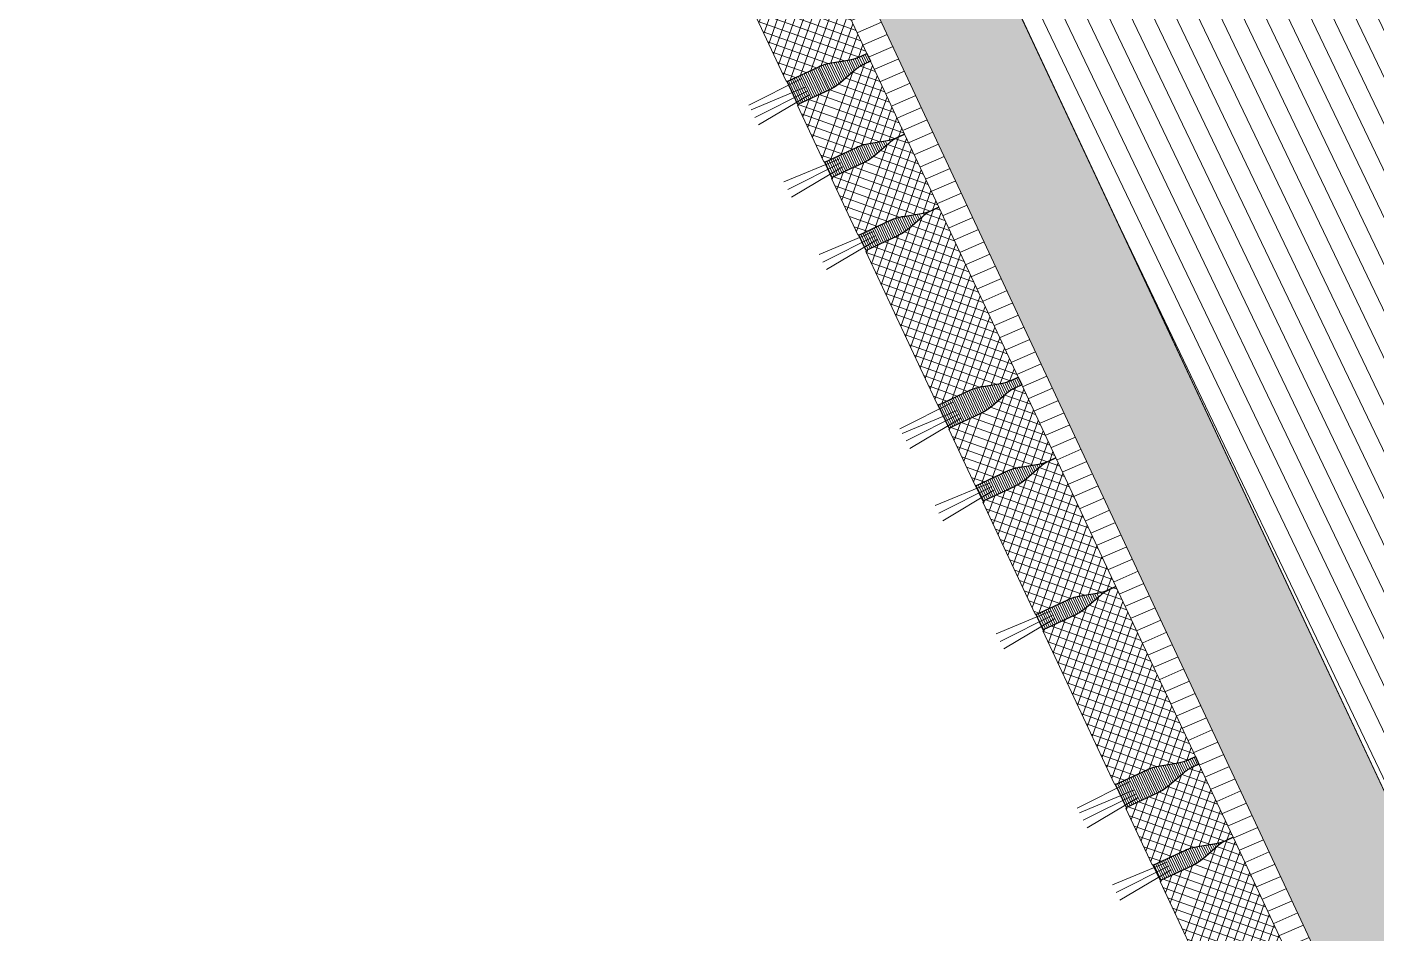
# Model space of a CAD drawing. Header units: metres. Extents: x 678805 to 1359287, y 2747329 to 5497370.
# Drawn here: x 679522.195 to 679523.785, y 2747470.69 to 2747471.759 of the extents above; entities that cross this region are included whole.
import ezdxf

# ---------------------------------------------------------------- set-up
doc = ezdxf.new("R2010")
doc.units = ezdxf.units.M
doc.layers.add('02-L-Waterfeatures 01', color=7, linetype='Continuous', true_color=0x4da6ff)
doc.layers.add('XREF_MON_WATERFEATURE$0$-aux', color=50, linetype='Continuous', plot=False)
for name, color, linetype, lineweight, true_color in [('XREF_MON_WATERFEATURE$0$02-L-projecció', 7, 'Continuous', 5, 0x636363), ('XREF_MON_WATERFEATURE$0$3- TR terra vegetal', 7, 'Continuous', 0, 0xbea68e), ('XREF_MON_WATERFEATURE$0$3-TR sorra granitica', 7, 'Continuous', 0, 0xf2dac9)]:
    doc.layers.add(name, color=color, linetype=linetype, lineweight=lineweight, true_color=true_color)
for name, color, linetype, lineweight in [('XREF_MON_WATERFEATURE$0$02-L-seccionat', 6, 'Continuous', 5), ('XREF_MON_WATERFEATURE$0$1-L-GESPA', 64, 'Continuous', 0), ('XREF_MON_WATERFEATURE$0$3-TR Formigó', 252, 'Continuous', 0), ('XREF_MON_WATERFEATURE$0$3-TR terra compactada', 45, 'Continuous', 0), ('XREF_MON_WATERFEATURE$0$3-TR Tot-u', 37, 'Continuous', 0)]:
    doc.layers.add(name, color=color, linetype=linetype, lineweight=lineweight)
pattern_1 = [(359.9999999999999, (16.91421225853264, -0.9575450529810041), (0, 0.0025), [])]
pattern_2 = [(359.9999999999999, (17.40788303082809, -0.9620127698872238), (0, 0.0025), [])]
pattern_3 = [(44.92865665922822, (22.31194227235392, -1.768136520404369), (-0.006726800370768202, 0.006743573368165632), []), (134.9286566592282, (22.31194227235392, -1.768136520404369), (-0.006743573368165632, -0.006726800370768202), [])]
pattern_4 = [(359.9999999999999, (18.32269952911884, -0.9702852475456893), (0, 0.0025), [])]

# ---------------------------------------------------------------- blocks, each defined once
blk = doc.blocks.new('XREF_MON_WATERFEATURE$0$General Section WaterFalls')
at = {"layer": 'XREF_MON_WATERFEATURE$0$3- TR terra vegetal'}
h = blk.add_hatch(dxfattribs=at)
h.set_pattern_fill('_USER', color=256, scale=0.002499999999999999, angle=-18.27604261022104, style=0, pattern_type=0)
h.set_pattern_definition(pattern_1)
edge = h.paths.add_edge_path()
edge.add_line((64.58610346680507, -32.97492691222578), (64.58617757502208, -32.96673146835106))
edge.add_arc((64.53776200162247, -32.96629366325215), 0.04841755328710718, -0.5180908874735294, 15.48092828320253)
edge.add_line((64.58442293386906, -32.95337016647682), (64.57866407189152, -32.93257750424048))
edge.add_arc((64.63373542344198, -32.91732460446656), 0.05714459455714467, 179.4819104452081, 195.4809295709795, ccw=False)
edge.add_line((64.57659316482022, -32.91680788854137), (64.5769650621798, -32.87568080058937))
edge.add_line((64.57696506287903, -32.87568080006167), (64.59703512116079, -32.87586228811787))
edge.add_line((64.59703512117267, -32.87586228875443), (64.59666322373805, -32.91698937619125))
edge.add_arc((64.5395209621638, -32.91647265991196), 0.05714459782225906, -16.51710976891951, -0.5180906227978994, ccw=False)
edge.add_line((64.59430748131126, -32.93271896359511), (64.58817355175044, -32.95340408270084))
edge.add_arc((64.63459313800558, -32.96716927550733), 0.04841754412309885, 163.4828842022214, 179.4819033208883)
edge.add_line((64.58617757353932, -32.9667314668186), (64.58610346624621, -32.97492691197925))
h = blk.add_hatch(dxfattribs=at)
h.set_pattern_fill('_USER', color=256, scale=0.002499999999999999, angle=-18.27604261022104, style=0, pattern_type=0)
h.set_pattern_definition(pattern_1)
edge = h.paths.add_edge_path()
edge.add_line((64.6910622282885, -32.97587958048098), (64.68106263927125, -32.97578915831872))
edge.add_line((64.68106263875961, -32.97578915813938), (64.68113674561462, -32.96759371430525))
edge.add_arc((64.63272117171437, -32.96715590590611), 0.04841755365451088, -0.5180944984186822, 15.48092461457903)
edge.add_line((64.6793821058236, -32.95423241239041), (64.67362324222749, -32.93343975060033))
edge.add_arc((64.72869459027424, -32.91818685643375), 0.05714458916078761, 179.481906764493, 195.4809258867472, ccw=False)
edge.add_line((64.6715523363091, -32.91767013678327), (64.67192423263421, -32.87654304750884))
edge.add_line((64.67192423343658, -32.87654304830357), (64.7019938827172, -32.87681495623407))
edge.add_line((64.70199388312176, -32.87681495491415), (64.70162198554928, -32.91794204573823))
edge.add_arc((64.64447973109782, -32.91742533189245), 0.05714458966654288, -16.51710811452449, -0.5180889844784247, ccw=False)
edge.add_line((64.69926624279469, -32.93367163091898), (64.69313231297731, -32.95435675043037))
edge.add_arc((64.7395519032143, -32.9681219398044), 0.04841754646258604, 163.4828890789815, 179.4819082326844)
edge.add_line((64.69113633641973, -32.96768413530663), (64.69106222813174, -32.97587958013871))
edge.add_line((64.6910622282885, -32.97587958048098), (64.68106263927125, -32.97578915831872))
h = blk.add_hatch(dxfattribs=at)
h.set_pattern_fill('_USER', color=256, scale=0.002499999999999999, angle=-18.27604261022104, style=0, pattern_type=0)
h.set_pattern_definition(pattern_1)
edge = h.paths.add_edge_path()
edge.add_line((64.91228995611891, -32.97787656215951), (64.91236406249627, -32.96968111865802))
edge.add_arc((64.86394848534837, -32.96924331504852), 0.04841755740300056, -0.5180901328443627, 15.48092904174739)
edge.add_line((64.91060942178592, -32.95631981571205), (64.9048505597729, -32.93552715395439))
edge.add_arc((64.95992190856487, -32.92027425952256), 0.05714459103332797, 179.4819066751375, 195.480925755062, ccw=False)
edge.add_line((64.90277965413406, -32.91975753987208), (64.90315155083037, -32.87863045170104))
edge.add_line((64.90315155033022, -32.87863045139238), (64.9232216090105, -32.8788119371282))
edge.add_line((64.92322160955518, -32.87881193729118), (64.92284971157602, -32.91993902749054))
edge.add_arc((64.8657074617222, -32.91942231170833), 0.05714458607383564, -16.517109407062094, -0.5180902821103928, ccw=False)
edge.add_line((64.92049396922812, -32.93566861213185), (64.91436003941074, -32.95635373164324))
edge.add_arc((64.96077963290736, -32.97011892637238), 0.04841755087200608, 163.4828839569682, 179.481903067111)
edge.add_line((64.91236406145617, -32.96968111675233), (64.91228995563971, -32.97787656338144))
h = blk.add_hatch(dxfattribs=at)
h.set_pattern_fill('_USER', color=256, scale=0.002499999999999999, angle=-18.27604261022104, style=0, pattern_type=0)
h.set_pattern_definition(pattern_2)
edge = h.paths.add_edge_path()
edge.add_line((65.07977423910052, -32.97939462866634), (65.07984834731752, -32.97119918479162))
edge.add_arc((65.03143277391791, -32.97076138015836), 0.04841755328710718, -0.5180908874735294, 15.48092828320253)
edge.add_line((65.07809370616451, -32.95783788245171), (65.07233484418697, -32.93704522021537))
edge.add_arc((65.12740619620308, -32.92179232137278), 0.05714459455714467, 179.4819104452081, 195.4809295709795, ccw=False)
edge.add_line((65.07026393758133, -32.92127560544759), (65.0706358349409, -32.88014851749559))
edge.add_line((65.07063583517447, -32.88014851789922), (65.09070589345623, -32.88033000595541))
edge.add_line((65.09070589346811, -32.88033000612631), (65.0903339960335, -32.92145709356313))
edge.add_arc((65.03319173445925, -32.92094037635252), 0.05714459782225906, -16.51710976891951, -0.5180906227978994, ccw=False)
edge.add_line((65.0879782536067, -32.93718668073416), (65.08184432404589, -32.95787179983989))
edge.add_arc((65.12826391076669, -32.97163699287921), 0.04841754412309885, 163.4828842022214, 179.4819033208883)
edge.add_line((65.07984834583476, -32.97119918349199), (65.07977423854166, -32.97939462865263))
h = blk.add_hatch(dxfattribs=at)
h.set_pattern_fill('_USER', color=256, scale=0.002499999999999999, angle=-18.27604261022104, style=0, pattern_type=0)
h.set_pattern_definition(pattern_2)
edge = h.paths.add_edge_path()
edge.add_line((65.18473300058395, -32.98034729715437), (65.17473341156669, -32.98025687499211))
edge.add_line((65.17473341105506, -32.9802568750456), (65.17480751791007, -32.97206143121146))
edge.add_arc((65.12639194400981, -32.97162362374365), 0.04841755365451088, -0.5180944984186822, 15.48092461457903)
edge.add_line((65.17305287811905, -32.95870012883097), (65.16729401452294, -32.93790746704089))
edge.add_arc((65.22236536163837, -32.92265457333997), 0.05714458916078761, 179.481906764493, 195.4809258867472, ccw=False)
edge.add_line((65.16522310907021, -32.92213785368949), (65.16559500539532, -32.88101076441506))
edge.add_line((65.16559500526637, -32.88101076427847), (65.19566465454699, -32.88128267220897))
edge.add_line((65.19566465495154, -32.88128267182037), (65.19529275737906, -32.92240976264445))
edge.add_arc((65.13815050432459, -32.92189304786734), 0.05714458966654288, -16.51710811452449, -0.5180889844784247, ccw=False)
edge.add_line((65.1929370155558, -32.9381393478252), (65.18680308573842, -32.95882446733659))
edge.add_arc((65.23322267597541, -32.97258965717629), 0.04841754646258604, 163.4828890789815, 179.4819082326844)
edge.add_line((65.18480710918084, -32.97215185128152), (65.18473300089285, -32.98034729611361))
edge.add_line((65.18473300058395, -32.98034729715437), (65.17473341156669, -32.98025687499211))
h = blk.add_hatch(dxfattribs=at)
h.set_pattern_fill('_USER', color=256, scale=0.002499999999999999, angle=-18.27604261022104, style=0, pattern_type=0)
h.set_pattern_definition(pattern_2)
edge = h.paths.add_edge_path()
edge.add_line((65.40596072841436, -32.98234427929856), (65.40603483479171, -32.97414883579707))
edge.add_arc((65.35761925717816, -32.97371103148907), 0.04841755740300056, -0.5180901328443627, 15.48092904174739)
edge.add_line((65.4042801936157, -32.96078753238544), (65.39852133160268, -32.93999487062778))
edge.add_arc((65.45359268086031, -32.92474197596312), 0.05714459103332797, 179.4819066751375, 195.480925755062, ccw=False)
edge.add_line((65.39645042596385, -32.92422525631264), (65.39682232266016, -32.88309816814159))
edge.add_line((65.39682232355699, -32.8830981682986), (65.41689238223726, -32.88327965403442))
edge.add_line((65.41689238185063, -32.88327965466306), (65.41652048387147, -32.92440674486242))
edge.add_arc((65.35937823401764, -32.92389002861455), 0.05714458607383564, -16.517109407062094, -0.5180902821103928, ccw=False)
edge.add_line((65.41416474152356, -32.94013632880524), (65.40803081170618, -32.96082144831663))
edge.add_arc((65.4544504052028, -32.9745866432786), 0.04841755087200608, 163.4828839569682, 179.481903067111)
edge.add_line((65.40603483421728, -32.97414883342572), (65.40596072840081, -32.98234428005482))
h = blk.add_hatch(dxfattribs=at)
h.set_pattern_fill('_USER', color=256, scale=0.002499999999999999, angle=-18.27604261022104, style=0, pattern_type=0)
h.set_pattern_definition(pattern_4)
edge = h.paths.add_edge_path()
edge.add_line((65.50091986870393, -32.98321002302691), (65.50099397508129, -32.97501457952543))
edge.add_arc((65.45257839839906, -32.97457677591592), 0.04841755740300056, -0.5180901328443627, 15.48092904174739)
edge.add_line((65.49923933530226, -32.96165327727795), (65.49348047328924, -32.94086061552029))
edge.add_arc((65.54855182161555, -32.92560772038996), 0.05714459103332797, 179.4819066751375, 195.480925755062, ccw=False)
edge.add_line((65.49140956718475, -32.92509100073949), (65.49178146388105, -32.88396391256844))
edge.add_line((65.4917814633809, -32.88396391365677), (65.51185152206118, -32.88414539939259))
edge.add_line((65.5118515221402, -32.88414539862424), (65.51147962416104, -32.92527248882361))
edge.add_arc((65.45433737430722, -32.9247557730414), 0.05714458607383564, -16.517109407062094, -0.5180902821103928, ccw=False)
edge.add_line((65.50912388181314, -32.94100207323208), (65.50298995199576, -32.96168719274348))
edge.add_arc((65.54940954595804, -32.97545238770545), 0.04841755087200608, 163.4828839569682, 179.481903067111)
edge.add_line((65.5009939740412, -32.97501457855105), (65.50091986822473, -32.98321002518016))
h = blk.add_hatch(dxfattribs=at)
h.set_pattern_fill('_USER', color=256, scale=0.002499999999999999, angle=-18.27604261022104, style=0, pattern_type=0)
h.set_pattern_definition(pattern_4)
edge = h.paths.add_edge_path()
edge.add_line((65.60587872518227, -32.9841520586051), (65.59587913616501, -32.98406163644285))
edge.add_line((65.5958791365847, -32.98406163649634), (65.59595324343971, -32.9758661926622))
edge.add_arc((65.54753766907379, -32.97542838542722), 0.04841755365451088, -0.5180944984186822, 15.48092461457903)
edge.add_line((65.59419860411435, -32.96250488981605), (65.58843974051824, -32.94171222802596))
edge.add_arc((65.64351108670235, -32.92645933385938), 0.05714458916078761, 179.481906764493, 195.4809258867472, ccw=False)
edge.add_line((65.58636883413419, -32.92594261514023), (65.5867407304593, -32.8848155258658))
edge.add_line((65.58674073033035, -32.88481552526355), (65.61681037961097, -32.88508743319404))
edge.add_line((65.61681038001552, -32.88508743420243), (65.61643848244304, -32.92621452502651))
edge.add_arc((65.5592962289229, -32.92569780955091), 0.05714458966654288, -16.51710811452449, -0.5180889844784247, ccw=False)
edge.add_line((65.61408274108544, -32.94194410927594), (65.60794881126806, -32.96262922878733))
edge.add_arc((65.65436840103939, -32.97639441862702), 0.04841754646258604, 163.4828890789815, 179.4819082326844)
edge.add_line((65.60595283377916, -32.97595661366358), (65.60587872549117, -32.98415205849567))
edge.add_line((65.60587872518227, -32.9841520586051), (65.59587913616501, -32.98406163644285))
at = {"layer": 'XREF_MON_WATERFEATURE$0$3-TR Formigó'}
h = blk.add_hatch(dxfattribs=at)
h.set_pattern_fill('ANSI37', color=256, scale=0.002999999999999998, angle=-18.34738595099282, style=0)
h.set_pattern_definition([(44.92865665922822, (21.49208504194394, -1.76071558566764), (-0.006726800370768202, 0.006743573368165632), []), (134.9286566592282, (21.49208504194394, -1.76071558566764), (-0.006743573368165632, -0.006726800370768202), [])])
edge = h.paths.add_edge_path()
edge.add_line((64.58610349800438, -32.97492334572598), (64.58617760519101, -32.96672790200137))
edge.add_arc((64.53776202443987, -32.96629009069875), 0.04841755954794266, -0.5180984677643847, 15.48092063279454)
edge.add_line((64.58442296646535, -32.95336659811437), (64.5786641025103, -32.93257393963853))
edge.add_arc((64.63373544905335, -32.91732104332186), 0.05714459000223031, 179.4819084718825, 195.480927569171, ccw=False)
edge.add_line((64.57659319601953, -32.91680432623252), (64.57696506011011, -32.87568073315301))
edge.add_line((64.57696506008506, -32.87568073254079), (64.57616788709572, -32.87567352366206))
edge.add_line((64.57616788707674, -32.87567352410406), (64.5761755197607, -32.87482948293793))
edge.add_line((64.5761755197309, -32.87482948275283), (64.43035561033034, -32.87351088705046))
edge.add_line((64.43035560986027, -32.87351088691503), (64.43034797887812, -32.87435493109518))
edge.add_line((64.4303479786031, -32.87435493175872), (64.4295508050133, -32.8743477187585))
edge.add_line((64.42955080559477, -32.87434771843255), (64.42917894118074, -32.91547131434762))
edge.add_arc((64.37203669175506, -32.9149545985274), 0.05714458607383564, -16.517109407062094, -0.5180902821103928, ccw=False)
edge.add_line((64.42682319926098, -32.9312008980196), (64.42068926966877, -32.95188601907655))
edge.add_arc((64.46710886340588, -32.96565121342428), 0.0484175511476064, 163.4828856008782, 179.4819047255243)
edge.add_line((64.41869329148903, -32.96521340450272), (64.4186191825337, -32.97340884764321))
edge.add_line((64.41861918242648, -32.97340884781443), (64.58610349740175, -32.9749233453509))
h = blk.add_hatch(dxfattribs=at)
h.set_pattern_fill('ANSI37', color=256, scale=0.002999999999999998, angle=-18.34738595099282, style=0)
h.set_pattern_definition([(44.92865665922822, (21.49208501074463, -1.760719152865931), (-0.006726800370768202, 0.006743573368165632), []), (134.9286566592282, (21.49208501074463, -1.760719152865931), (-0.006743573368165632, -0.006726800370768202), [])])
edge = h.paths.add_edge_path()
edge.add_line((64.68106263689697, -32.97578915860504), (64.68113674655103, -32.96759371520491))
edge.add_arc((64.63272116100416, -32.96715591149405), 0.04841756400291587, -0.5180874265220123, 15.48093170709386)
edge.add_line((64.67938210442662, -32.95423240913078), (64.67362324098879, -32.93343975131616))
edge.add_arc((64.72869458794594, -32.91818685689941), 0.05714458932275431, 179.4819072091404, 195.4809263397831, ccw=False)
edge.add_line((64.67155233537778, -32.91767013724893), (64.67192419998558, -32.87654654483064))
edge.add_line((64.67192419944331, -32.8765465458855), (64.67112702648946, -32.8765393365281))
edge.add_line((64.67112702643499, -32.87653933651745), (64.67113465915443, -32.87569529487265))
edge.add_line((64.67113465955481, -32.87569529493339), (64.59783986203666, -32.87503251845782))
edge.add_line((64.59783986257389, -32.87503251805902), (64.59783222948734, -32.87587656007298))
edge.add_line((64.59783222852275, -32.87587655987591), (64.59703505545019, -32.8758693475369))
edge.add_line((64.59703505504876, -32.87586934771389), (64.59666319093087, -32.91699294421716))
edge.add_arc((64.53952094260603, -32.91647622967139), 0.05714458472601425, -16.51710749379299, -0.5180883785645278, ccw=False)
edge.add_line((64.59430745011196, -32.93272252799943), (64.58817351956442, -32.95340764972168))
edge.add_arc((64.63459311425686, -32.96717284061015), 0.04841755169880714, 163.4828888886983, 179.4819080003339)
edge.add_line((64.58617754280567, -32.96673503611237), (64.58610343554398, -32.97493047932179))
edge.add_line((64.58610343560576, -32.97493047895841), (64.68106263685895, -32.97578915764133))
h = blk.add_hatch(dxfattribs=at)
h.set_pattern_fill('ANSI37', color=256, scale=0.002999999999999998, angle=-18.34738595099282, style=0)
h.set_pattern_definition([(44.92865665922822, (21.39712577499449, -1.759864041814581), (-0.006726800370768202, 0.006743573368165632), []), (134.9286566592282, (21.39712577499449, -1.759864041814581), (-0.006743573368165632, -0.006726800370768202), [])])
edge = h.paths.add_edge_path()
edge.add_line((64.91228995565325, -32.97787656309083), (64.91236406464407, -32.96968111947166))
edge.add_arc((64.86394848721102, -32.96924331551418), 0.04841755740300056, -0.5180901328443627, 15.48092904174739)
edge.add_line((64.91060942364857, -32.95631981664337), (64.90485056039225, -32.9355271579079))
edge.add_arc((64.95992191042751, -32.92027426161803), 0.05714459329498054, 179.4819078841241, 195.480927047344, ccw=False)
edge.add_line((64.9027796536684, -32.91975754336454), (64.90315151820116, -32.87863395043106))
edge.add_line((64.90315151819959, -32.87863395083696), (64.90235434547091, -32.87862674302511))
edge.add_line((64.90235434612259, -32.87862674240023), (64.90236197803274, -32.87778270097855))
edge.add_line((64.90236197784543, -32.877782701049), (64.70279868784529, -32.87597812557805))
edge.add_line((64.70279868831858, -32.8759781261906), (64.70279105515696, -32.87682216768938))
edge.add_line((64.70279105426744, -32.87682216754183), (64.70199388215427, -32.87681495601007))
edge.add_line((64.7019938826561, -32.87681495561264), (64.7016220179814, -32.91793855046084))
edge.add_arc((64.6444797590375, -32.9174218387343), 0.05714459526864141, -16.517105482874115, -0.51808637105961, ccw=False)
edge.add_line((64.69926627678797, -32.933668137528), (64.69313234557309, -32.95435325755867))
edge.add_arc((64.73955194372684, -32.96811844734475), 0.04841755376269415, 163.4828921215473, 179.4819112537158)
edge.add_line((64.69113636855036, -32.96768064377829), (64.69106226051487, -32.97587608673216))
edge.add_line((64.69106226041913, -32.97587608639151), (64.91228995525566, -32.97787656296233))
h = blk.add_hatch(dxfattribs=at)
h.set_pattern_fill('ANSI37', color=256, scale=0.002999999999999998, angle=-18.34738595099282, style=0)
h.set_pattern_definition([(44.92865665922822, (21.98575581423938, -1.765183302341029), (-0.006726800370768202, 0.006743573368165632), []), (134.9286566592282, (21.98575581423938, -1.765183302341029), (-0.006743573368165632, -0.006726800370768202), [])])
edge = h.paths.add_edge_path()
edge.add_line((65.07977427076548, -32.97939106216654), (65.07984837795212, -32.97119561844193))
edge.add_arc((65.03143279673532, -32.97075780830346), 0.04841755954794266, -0.5180984677643847, 15.48092063279454)
edge.add_line((65.0780937387608, -32.95783431478776), (65.07233487480575, -32.93704165631192))
edge.add_arc((65.12740622134879, -32.92178875999525), 0.05714459000223031, 179.4819084718825, 195.480927569171, ccw=False)
edge.add_line((65.07026396878064, -32.92127204267308), (65.07063583287122, -32.88014844959357))
edge.add_line((65.0706358323805, -32.88014844991267), (65.06983865939117, -32.88014124103394))
edge.add_line((65.06983865937218, -32.88014124101028), (65.06984629205614, -32.87929719984415))
edge.add_line((65.069846292492, -32.87929720012471), (64.92402638309144, -32.87797860442235))
edge.add_line((64.92402638215572, -32.87797860382125), (64.92401875117356, -32.8788226480014))
edge.add_line((64.92401875089854, -32.87882264843211), (64.92322157730875, -32.87881543543189))
edge.add_line((64.92322157789022, -32.87881543464027), (64.92284971347618, -32.91993903055535))
edge.add_arc((64.86570746358484, -32.91942231473513), 0.05714458607383564, -16.517109407062094, -0.5180902821103928, ccw=False)
edge.add_line((64.92049397202209, -32.93566861515865), (64.91436004242988, -32.9563537362156))
edge.add_arc((64.96077963523567, -32.9701189303305), 0.0484175511476064, 163.4828856008782, 179.4819047255243)
edge.add_line((64.91236406425014, -32.96968112164177), (64.91228995529481, -32.97787656478226))
edge.add_line((64.91228995565325, -32.97787656495348), (65.07977427062852, -32.97939106248995))
h = blk.add_hatch(dxfattribs=at)
h.set_pattern_fill('ANSI37', color=256, scale=0.002999999999999998, angle=-18.34738595099282, style=0)
h.set_pattern_definition([(44.92865665922822, (21.98575578304008, -1.76518686953932), (-0.006726800370768202, 0.006743573368165632), []), (134.9286566592282, (21.98575578304008, -1.76518686953932), (-0.006743573368165632, -0.006726800370768202), [])])
edge = h.paths.add_edge_path()
edge.add_line((65.17473340919241, -32.98025687457994), (65.17480751884648, -32.97206143117981))
edge.add_arc((65.12639193423092, -32.97162362886593), 0.04841756400291587, -0.5180874265220123, 15.48093170709386)
edge.add_line((65.17305287718773, -32.95870012626983), (65.1672940137499, -32.93790746845521))
edge.add_arc((65.22236536070704, -32.92265457380563), 0.05714458932275431, 179.4819072091404, 195.4809263397831, ccw=False)
edge.add_line((65.16522310813889, -32.92213785462081), (65.16559497274669, -32.88101426220252))
edge.add_line((65.16559497173876, -32.88101426325738), (65.1647977987849, -32.88100705389998))
edge.add_line((65.16479779873043, -32.88100705295801), (65.16480543144988, -32.88016301131321))
edge.add_line((65.16480543231592, -32.88016301114112), (65.09151063479777, -32.87950023466555))
edge.add_line((65.09151063440368, -32.87950023519807), (65.09150300131712, -32.88034427721203))
edge.add_line((65.09150300174952, -32.88034427631646), (65.09070582867696, -32.88033706397746))
edge.add_line((65.09070582780987, -32.88033706462011), (65.09033396369198, -32.92146066112338))
edge.add_arc((65.03319171490148, -32.92094394657761), 0.05714458472601425, -16.51710749379299, -0.5180883785645278, ccw=False)
edge.add_line((65.08797822194174, -32.93719024537131), (65.0818442913942, -32.95787536709356))
edge.add_arc((65.1282638865523, -32.97164055728354), 0.04841755169880714, 163.4828888886983, 179.4819080003339)
edge.add_line((65.07984831463546, -32.97120275208727), (65.07977420737376, -32.97939819529669))
edge.add_line((65.07977420790121, -32.97939819586463), (65.1747334091544, -32.98025687454755))
h = blk.add_hatch(dxfattribs=at)
h.set_pattern_fill('ANSI37', color=256, scale=0.002999999999999998, angle=-18.34738595099282, style=0)
h.set_pattern_definition([(44.92865665922822, (21.89079654728994, -1.764331758953631), (-0.006726800370768202, 0.006743573368165632), []), (134.9286566592282, (21.89079654728994, -1.764331758953631), (-0.006743573368165632, -0.006726800370768202), [])])
edge = h.paths.add_edge_path()
edge.add_line((65.4059607279487, -32.98234427999705), (65.40603483693951, -32.97414883637788))
edge.add_arc((65.35761925950646, -32.9737110324204), 0.04841755740300056, -0.5180901328443627, 15.48092904174739)
edge.add_line((65.40428019640967, -32.96078753401525), (65.39852133315335, -32.93999487527978))
edge.add_arc((65.45359268365428, -32.92474197829142), 0.05714459329498054, 179.4819078841241, 195.480927047344, ccw=False)
edge.add_line((65.39645042642951, -32.92422526073642), (65.39682229096226, -32.88310166780294))
edge.add_line((65.39682229049504, -32.88310166751035), (65.39602511776636, -32.8830944596985))
edge.add_line((65.39602511795238, -32.88309445930645), (65.39603274986253, -32.88225041788477))
edge.add_line((65.39603274967521, -32.88225041842088), (65.19646945967507, -32.88044584294993))
edge.add_line((65.19646946014836, -32.88044584309682), (65.19646182698675, -32.8812898845956))
edge.add_line((65.19646182656288, -32.88128988421522), (65.19566465444971, -32.88128267268346))
edge.add_line((65.19566465448588, -32.88128267182037), (65.19529278981119, -32.92240626666857))
edge.add_arc((65.13815053086728, -32.92188955587335), 0.05714459526864141, -16.517105482874115, -0.51808637105961, ccw=False)
edge.add_line((65.19293704861775, -32.93813585443422), (65.18680311740287, -32.95882097446489))
edge.add_arc((65.23322271602228, -32.97258616331965), 0.04841755376269415, 163.4828921215473, 179.4819112537158)
edge.add_line((65.18480714131147, -32.97214836091734), (65.18473303327598, -32.98034380387121))
edge.add_line((65.18473303318024, -32.98034380376339), (65.40596072801677, -32.98234428033421))
h = blk.add_hatch(dxfattribs=at)
h.set_pattern_fill('ANSI37', color=256, scale=0.002999999999999998, angle=-18.34738595099282, style=0)
h.set_pattern_definition(pattern_3)
edge = h.paths.add_edge_path()
edge.add_line((65.50091989757493, -32.98320652591065), (65.500994007229, -32.97501108251052))
edge.add_arc((65.45257842214778, -32.97457328042947), 0.04841756400291587, -0.5180874265220123, 15.48093170709386)
edge.add_line((65.49923936510459, -32.96164977736771), (65.49348050166675, -32.94085711955309))
edge.add_arc((65.54855184955522, -32.92560422490351), 0.05714458932275431, 179.4819072091404, 195.4809263397831, ccw=False)
edge.add_line((65.49140959605575, -32.92508750665002), (65.49178146066355, -32.88396391423172))
edge.add_line((65.49178146012127, -32.88396391319111), (65.49098428716742, -32.8839567038337))
edge.add_line((65.49098428711295, -32.88395670475438), (65.4909919198324, -32.88311266310958))
edge.add_line((65.4909919211641, -32.88311266247183), (65.41769712364595, -32.88244988599626))
edge.add_line((65.41769712325186, -32.88244988676161), (65.4176894901653, -32.88329392877557))
edge.add_line((65.41768949013203, -32.8832939285785), (65.41689231705948, -32.88328671623949))
edge.add_line((65.41689231758937, -32.88328671595082), (65.41652045347148, -32.92441031245409))
edge.add_arc((65.35937820421532, -32.92389359837398), 0.05714458472601425, -16.51710749379299, -0.5180883785645278, ccw=False)
edge.add_line((65.41416471172124, -32.9401398957707), (65.40803078117371, -32.96082501749295))
edge.add_arc((65.45445037586614, -32.97459020884708), 0.04841755169880714, 163.4828888886983, 179.4819080003339)
edge.add_line((65.40603480441496, -32.97415240341797), (65.40596069715326, -32.9823478466274))
edge.add_line((65.40596069581807, -32.98234784672968), (65.50091989707126, -32.9832065254126))
h = blk.add_hatch(dxfattribs=at)
h.set_pattern_fill('ANSI37', color=256, scale=0.002999999999999998, angle=-18.34738595099282, style=0)
h.set_pattern_definition(pattern_3)
edge = h.paths.add_edge_path()
edge.add_line((65.5958791654557, -32.98405813751742), (65.5959532752558, -32.97586269367513))
edge.add_arc((65.54753769235685, -32.97542489389889), 0.04841756259278147, -0.5180863134914306, 15.48093277880059)
edge.add_line((65.59419863251969, -32.96250138920732), (65.58843976908186, -32.94170873139269))
edge.add_arc((65.64351112069562, -32.92645583860576), 0.05714459212960445, 179.48190532304, 195.4809244588487, ccw=False)
edge.add_line((65.58636886440217, -32.9259391175583), (65.58674072860738, -32.88481552598784))
edge.add_line((65.5867407284677, -32.88481552526355), (65.58594355580591, -32.8848083150218))
edge.add_line((65.58594355545938, -32.88480831496418), (65.58595118814334, -32.88396427379805))
edge.add_line((65.58595118811354, -32.88396427407861), (65.51265639048485, -32.88330149756653))
edge.add_line((65.51265639066696, -32.88330149790272), (65.51264875743438, -32.88414554035886))
edge.add_line((65.5126487580128, -32.88414554018527), (65.5118515852323, -32.88413832696192))
edge.add_line((65.51185158500448, -32.88413832662627), (65.51147972074055, -32.92526192357172))
edge.add_arc((65.45433747209609, -32.92474521114491), 0.05714458475717079, -16.517107027119607, -0.5180878983168213, ccw=False)
edge.add_line((65.50912397913635, -32.94099150784314), (65.5029900486243, -32.9616766290867))
edge.add_arc((65.54940964421257, -32.97544181998819), 0.04841755159673983, 163.4828894437157, 179.481908567144)
edge.add_line((65.50099407183006, -32.97500401409343), (65.50091996456837, -32.98319945730285))
edge.add_line((65.50091996463016, -32.98319945670664), (65.59587916559128, -32.98405813627391))
h = blk.add_hatch(dxfattribs=at)
h.set_pattern_fill('ANSI37', color=256, scale=0.002999999999999998, angle=-18.34738595099282, style=0)
h.set_pattern_definition(pattern_3)
edge = h.paths.add_edge_path()
edge.add_line((65.82710645347834, -32.98614904144779), (65.82718056246915, -32.97795359782862))
edge.add_arc((65.77876498457044, -32.97751579456963), 0.04841755740300056, -0.5180901328443627, 15.48092904174739)
edge.add_line((65.82542592147365, -32.96459229569882), (65.81966705821733, -32.94379963696335))
edge.add_arc((65.8747384082526, -32.9285467392765), 0.05714459329498054, 179.4819078841241, 195.480927047344, ccw=False)
edge.add_line((65.81759615195915, -32.92803002148867), (65.8179680164919, -32.88690642855519))
edge.add_line((65.81796801555902, -32.88690642919391), (65.81717084283034, -32.88689922138207))
edge.add_line((65.81717084394768, -32.88689922122285), (65.81717847585783, -32.88605517980117))
edge.add_line((65.81717847520486, -32.88605518080294), (65.61761518520471, -32.88425060533199))
edge.add_line((65.617615185678, -32.88425060361624), (65.61760755251639, -32.88509464511502))
edge.add_line((65.61760755162686, -32.88509464589879), (65.6168103795137, -32.88508743436703))
edge.add_line((65.61681038001552, -32.88508743420243), (65.61643851534083, -32.92621102905063))
edge.add_arc((65.5592962554656, -32.92569431709126), 0.05714459526864141, -16.517105482874115, -0.51808637105961, ccw=False)
edge.add_line((65.61408277368173, -32.94194061565213), (65.60794884246685, -32.96262573568279))
edge.add_arc((65.65436844108626, -32.97639092477039), 0.04841755376269415, 163.4828921215473, 179.4819112537158)
edge.add_line((65.60595286684111, -32.97595312236808), (65.60587875880562, -32.98414856532195))
edge.add_line((65.60587875824422, -32.98414856544696), (65.82710645308075, -32.98614904201778))
at = {"layer": 'XREF_MON_WATERFEATURE$0$3-TR sorra granitica'}
h = blk.add_hatch(dxfattribs=at)
h.set_pattern_fill('LINE', color=256, scale=0.004999999999999998, angle=69.72395738977895, style=0)
h.set_pattern_definition([(87.99999999999994, (84.49806383391842, 215.9410314029083), (-0.01586532937892815, 0.0005540295101522106), [])])
h.paths.add_polyline_path([(63.31718797190115, -32.99482132843696), (66.94344163034111, -33.0275867190212), (66.94371268711984, -32.99758794321679), (63.31718797190115, -32.96345270238817)])
at = {"layer": 'XREF_MON_WATERFEATURE$0$3-TR terra compactada'}
h = blk.add_hatch(dxfattribs=at)
h.set_pattern_fill('LINE', color=256, scale=0.007499999999999998)
h.set_pattern_definition([(359.9999999999999, (-1.593222050461918, -1.450000001117587), (3.469446951953614e-18, 0.0238125), [])])
edge = h.paths.add_edge_path(flags=16)
edge.add_arc((87.91270721703768, -34.89102650922723), 0.03000000000000113, 0, 360)
h.paths.add_polyline_path([(60.86794612370431, -34.06345526850782), (60.86794612370431, -34.8165326055605), (77.28848761087283, -34.81653260439634), (77.28848760994151, -35.96653260430321), (94.02980208816007, -35.96653260337189), (94.02346620196477, -34.53352967253886), (88.77741158520803, -34.42881766473874), (88.7764219455421, -34.4783984052483), (88.67512278445065, -34.8564527768176), (84.06023222394288, -34.76436978625134), (83.96552849235013, -34.41241660504602), (83.95774579746649, -34.38224918977357), (83.95875280490145, -34.33179827523418), (79.98875382728875, -34.25026744417846), (79.98875382775441, -35.78771875007078), (77.43852502759546, -35.78771875007078), (77.43852502852678, -35.43748732609674), (78.61814005719498, -35.43770227907225), (78.05505687510595, -33.4629564518109), (67.10211191978306, -33.3788115279749), (67.01179703883827, -33.17811179091223), (66.85097349714488, -33.17687627975829), (63.56725041614845, -33.15126436809078), (63.56725041707978, -34.70336046814919), (61.01713174395263, -34.70336046768352), (61.01713174441829, -34.35336060426198), (62.10765844490379, -34.35336060402915), (61.58575402200222, -32.50950451311655), (50.6815704330802, -32.42573419259861), (50.59114177431911, -32.2250335814897), (50.42511908290908, -32.2237581287045), (47.14811543934047, -32.19819437991828), (47.14721526950598, -33.38156245509163), (44.99754665372893, -33.38156245509163), (44.99754665279761, -33.03156259073876), (45.56926759378985, -33.03156259120442), (45.14311256445944, -31.55625739693642), (34.2616229839623, -31.47266142093576), (34.17091776337475, -31.2719586850144), (34.00475173024461, -31.27068213094026), (30.72633214015514, -31.24511096207425), (30.72633214108646, -32.37863686797209), (28.57621343620121, -32.37863686820492), (28.57621343526989, -32.02863700361922), (29.14793437626213, -32.02863700361922), (28.72177934786305, -30.55333180958405), (17.8412764519453, -30.4697434140835), (17.68143947003409, -31.50181839196011), (28.27606689184904, -31.50181839149445), (28.27606689091772, -32.61037793336436), (44.44740463607013, -32.61037793196738), (44.44740463700145, -34.06345526920632)])
at = {"layer": 'XREF_MON_WATERFEATURE$0$3-TR Tot-u'}
h = blk.add_hatch(dxfattribs=at)
h.set_pattern_fill('EARTH', color=256, scale=0.004999999999999998, angle=-84.07414778341365)
h.set_pattern_definition([(275.9258522165863, (-9.313225746154785e-10, -4.656612873077393e-10), (0.03485825126725671, -0.02830242601949161), [0.03175, -0.03175]), (275.9258522165863, (0.01184262614697218, 0.001229217275977135), (0.03485825126725671, -0.02830242601949161), [0.03175, -0.03175]), (275.9258522165863, (0.02368525322526693, 0.002458434319123626), (0.03485825126725671, -0.02830242601949161), [0.03175, -0.03175]), (5.925852216586345, (0.02804253529757261, -0.00107936910353601), (0.02830242601949161, 0.03485825126725671), [0.03174999999999998, -0.03174999999999998]), (5.925852216586345, (0.02927175164222717, -0.01292199594900012), (0.02830242601949161, 0.03485825126725671), [0.03174999999999998, -0.03174999999999998]), (5.925852216586345, (0.03050096938386559, -0.02476462326012552), (0.02830242601949161, 0.03485825126725671), [0.03174999999999998, -0.03174999999999998])])
h.paths.add_polyline_path([(66.84566084854305, -33.17683484312147), (66.9129464966245, -33.02731117722578), (63.31718796957284, -32.99482132820413), (63.3171879700385, -33.03095293976367), (63.56725041614845, -33.15126436809078)])
at = {"layer": 'XREF_MON_WATERFEATURE$0$-aux'}
for points in [[(64.58610346633941, -32.97492691245861), (64.58610346680507, -32.97492691222578), (64.5861775749363, -32.96673146774992, 0.06992251114754273), (64.58442293386906, -32.95337016647682), (64.57866407185793, -32.93257750337943, -0.06992251114800961), (64.57659316482022, -32.91680788854137), (64.57696506287903, -32.87568080006167), (64.59703512117267, -32.87586228875443), (64.59666322357953, -32.91698937630281, -0.0699225111484148), (64.59430748131126, -32.93271896359511), (64.58817355148494, -32.95340408291668, 0.06992251114798485), (64.58617757353932, -32.9667314668186), (64.58610346633941, -32.97492691245861), (64.58610346680507, -32.97492691222578)], [(64.6910622282885, -32.97587958048098), (64.68106263875961, -32.97578915813938), (64.68113674642518, -32.96759371412918, 0.06992251114754273), (64.6793821058236, -32.95423241239041), (64.67362324241549, -32.93343975022435, -0.06992251114800961), (64.6715523363091, -32.91767013678327), (64.67192423343658, -32.87654304830357), (64.70199388312176, -32.87681495491415), (64.70162198413163, -32.91794204595499, -0.0699225111484148), (64.69926624279469, -32.93367163091898), (64.69313231296837, -32.95435675070621, 0.06992251114798485), (64.69113633641973, -32.96768413530663), (64.6910622282885, -32.97587958048098), (64.68106263875961, -32.97578915813938)], [(64.91228995565325, -32.97787656309083), (64.91228995611891, -32.97787656215951), (64.9123640623875, -32.96968111861497, 0.06992251114754273), (64.91060942178592, -32.95631981571205), (64.90485055977479, -32.93552715331316, -0.06992251114800961), (64.90277965413406, -32.91975753987208), (64.90315155033022, -32.87863045139238), (64.92322160955518, -32.87881193729118), (64.92284971149638, -32.91993902786635, -0.0699225111484148), (64.92049396922812, -32.93566861213185), (64.9143600394018, -32.95635373122059, 0.06992251114798485), (64.91236406145617, -32.96968111675233), (64.91228995565325, -32.97787656309083), (64.91228995611891, -32.97787656215951)], [(65.07977423863485, -32.97939462866634), (65.07977423910052, -32.97939462866634), (65.0798483476974, -32.97119918442331, 0.06992251114754273), (65.07809370616451, -32.95783788245171), (65.07233484461904, -32.93704522028565, -0.06992251114800961), (65.07026393758133, -32.92127560544759), (65.07063583517447, -32.88014851789922), (65.09070589346811, -32.88033000612631), (65.09033399587497, -32.92145709367469, -0.0699225111484148), (65.0879782536067, -32.93718668073416), (65.08184432378039, -32.95787179889157, 0.06992251114798485), (65.07984834583476, -32.97119918349199), (65.07977423863485, -32.97939462866634), (65.07977423910052, -32.97939462866634)], [(65.18473300058395, -32.98034729715437), (65.17473341105506, -32.9802568750456), (65.17480751918629, -32.9720614310354, 0.06992251114754273), (65.17305287811905, -32.95870012883097), (65.1672940151766, -32.9379074673634, -0.06992251114800961), (65.16522310907021, -32.92213785368949), (65.16559500526637, -32.88101076427847), (65.19566465495154, -32.88128267182037), (65.1952927573584, -32.9224097635597, -0.0699225111484148), (65.1929370155558, -32.9381393478252), (65.18680308572948, -32.95882446714677, 0.06992251114798485), (65.18480710918084, -32.97215185128152), (65.18473300058395, -32.98034729715437), (65.17473341105506, -32.9802568750456)], [(65.40596072748303, -32.98234428092837), (65.40596072841436, -32.98234427929856), (65.40603483468294, -32.97414883552119, 0.06992251114754273), (65.4042801936157, -32.96078753238544), (65.39852133253589, -32.93999487068504, -0.06992251114800961), (65.39645042596385, -32.92422525631264), (65.39682232355699, -32.8830981682986), (65.41689238185063, -32.88327965466306), (65.41652048379183, -32.92440674523823, -0.0699225111484148), (65.41416474152356, -32.94013632880524), (65.4080308121629, -32.96082144742832, 0.06992251114798485), (65.40603483421728, -32.97414883342572), (65.40596072748303, -32.98234428092837), (65.40596072841436, -32.98234427929856)], [(65.50091986870393, -32.98321002488956), (65.50091986870393, -32.98321002302691), (65.50099397590384, -32.97501457971521, 0.06992251114754273), (65.49923933530226, -32.96165327727795), (65.4934804723598, -32.94086061464623, -0.06992251114800961), (65.49140956718475, -32.92509100073949), (65.4917814633809, -32.88396391365677), (65.5118515221402, -32.88414539862424), (65.51147962454706, -32.92527248919941, -0.0699225111484148), (65.50912388181314, -32.94100207323208), (65.50298995291814, -32.96168719278648, 0.06992251114798485), (65.5009939740412, -32.97501457855105), (65.50091986870393, -32.98321002488956), (65.50091986870393, -32.98321002302691)], [(65.60587872518227, -32.9841520586051), (65.5958791365847, -32.98406163649634), (65.5959532437846, -32.97586619248614, 0.06992251114754273), (65.59419860411435, -32.96250488981605), (65.58843973977491, -32.94171222811565, -0.06992251114800961), (65.58636883413419, -32.92594261514023), (65.58674073033035, -32.88481552526355), (65.61681038001552, -32.88508743420243), (65.61643848195672, -32.92621452501044, -0.0699225111484148), (65.61408274108544, -32.94194410927594), (65.6079488103278, -32.96262922836468, 0.06992251114798485), (65.60595283377916, -32.97595661366358), (65.60587872518227, -32.9841520586051), (65.5958791365847, -32.98406163649634)]]:
    blk.add_lwpolyline(points, format="xyb", dxfattribs=at)
at = {"layer": 'XREF_MON_WATERFEATURE$0$02-L-projecció'}
for points in [[(63.56725041614845, -33.15126436809078), (66.85097349714488, -33.17687627975829), (67.01179703883827, -33.17811179091223), (67.10211191978306, -33.3788115279749), (78.05505687510595, -33.4629564518109), (78.61814005719498, -35.43770227907225), (77.43852502852678, -35.43748732609674), (77.43852502759546, -35.78771875007078), (79.98875382775441, -35.78771875007078), (79.98875382728875, -34.25026744417846), (83.96552851935849, -34.3319335191045)], [(66.94344163034111, -33.0275867190212), (63.31718797190115, -32.99482132843696)], [(66.85097349714488, -33.17687627975829), (63.51713174441829, -33.15126436832361)], [(63.56722230277956, -33.15126161300577), (78.83854823606089, -33.26896964525804)]]:
    blk.add_lwpolyline(points, dxfattribs=at)
at = {"layer": 'XREF_MON_WATERFEATURE$0$02-L-seccionat'}
for points in [[(64.58610349800438, -32.97492334572598), (64.58617760427296, -32.96672790218145, 0.06992251114875708), (64.58442296646535, -32.95336659811437), (64.57866410166025, -32.93257393920794, -0.0699225111482901), (64.57659319601953, -32.91680432623252), (64.57696506008506, -32.87568073254079), (64.57616788707674, -32.87567352410406), (64.5761755197309, -32.87482948275283), (64.43035560986027, -32.87351088691503), (64.4303479786031, -32.87435493175872), (64.42955080559477, -32.87434771843255), (64.42917894059792, -32.91547131398693, -0.0699225111482901), (64.42682319926098, -32.9312008980196), (64.420689268969, -32.95188601827249, 0.06992251114875708), (64.41869329148903, -32.96521340450272), (64.41861918242648, -32.97340884781443)], [(64.68106263689697, -32.97578915860504), (64.68113674689084, -32.96759371412918, 0.06992251114875708), (64.67938210442662, -32.95423240913078), (64.6736232410185, -32.93343975138851, -0.0699225111482901), (64.67155233537778, -32.91767013724893), (64.67192419944331, -32.8765465458855), (64.67112702643499, -32.87653933651745), (64.67113465955481, -32.87569529493339), (64.59783986257389, -32.87503251805902), (64.59783222852275, -32.87587655987591), (64.59703505504876, -32.87586934771389), (64.59666319098324, -32.91699294373393, -0.0699225111482901), (64.59430745011196, -32.93272252799943), (64.58817351888865, -32.95340764918365, 0.06992251114875708), (64.58617754280567, -32.96673503611237), (64.58610343560576, -32.97493047895841)], [(64.91228995565325, -32.97787656309083), (64.91236406518146, -32.96968111954629, 0.06992251114875708), (64.91060942364857, -32.95631981664337), (64.90485056024045, -32.93552715843543, -0.0699225111482901), (64.9027796536684, -32.91975754336454), (64.90315151819959, -32.87863395083696), (64.90235434612259, -32.87862674240023), (64.90236197784543, -32.877782701049), (64.70279868831858, -32.8759781261906), (64.70279105426744, -32.87682216754183), (64.7019938826561, -32.87681495561264), (64.70162201812491, -32.9179385509342, -0.0699225111482901), (64.69926627678797, -32.933668137528), (64.69313234556466, -32.95435325731523, 0.06992251114875708), (64.69113636855036, -32.96768064377829), (64.69106226041913, -32.97587608639151)], [(65.07977427076548, -32.97939106216654), (65.07984837749973, -32.971195618622, 0.06992251114875708), (65.0780937387608, -32.95783431478776), (65.07233487488702, -32.93704165704548, -0.0699225111482901), (65.07026396878064, -32.92127204267308), (65.0706358323805, -32.88014844991267), (65.06983865937218, -32.88014124101028), (65.069846292492, -32.87929720012471), (64.92402638215572, -32.87797860382125), (64.92401875089854, -32.87882264843211), (64.92322157789022, -32.87881543464027), (64.92284971335903, -32.91993903112598, -0.0699225111482901), (64.92049397202209, -32.93566861515865), (64.91436004126444, -32.95635373634286, 0.06992251114875708), (64.91236406425014, -32.96968112164177), (64.91228995565325, -32.97787656495348)], [(65.17473340919241, -32.98025687457994), (65.17480751918629, -32.97206143056974, 0.06992251114875708), (65.17305287718773, -32.95870012626983), (65.16729401284829, -32.93790746899322, -0.0699225111482901), (65.16522310813889, -32.92213785462081), (65.16559497173876, -32.88101426325738), (65.16479779873043, -32.88100705295801), (65.16480543231592, -32.88016301114112), (65.09151063440368, -32.87950023519807), (65.09150300174952, -32.88034427631646), (65.09070582780987, -32.88033706462011), (65.09033396421, -32.92146066157147, -0.0699225111482901), (65.08797822194174, -32.93719024537131), (65.08184429164976, -32.95787536655553, 0.06992251114875708), (65.07984831463546, -32.97120275208727), (65.07977420790121, -32.97939819586463)], [(65.4059607279487, -32.98234427999705), (65.40603483747691, -32.97414883691818, 0.06992251114875708), (65.40428019640967, -32.96078753401525), (65.39852133207023, -32.93999487487599, -0.0699225111482901), (65.39645042642951, -32.92422526073642), (65.39682229049504, -32.88310166751035), (65.39602511795238, -32.88309445930645), (65.39603274967521, -32.88225041842088), (65.19646946014836, -32.88044584309682), (65.19646182656288, -32.88128988421522), (65.19566465448588, -32.88128267182037), (65.19529278948903, -32.92240626690909, -0.0699225111482901), (65.19293704861775, -32.93813585443422), (65.18680311786011, -32.95882097422145, 0.06992251114875708), (65.18480714131147, -32.97214836091734), (65.18473303318024, -32.98034380376339)], [(65.50091989757493, -32.98320652591065), (65.50099400710315, -32.97501108143479, 0.06992251114875708), (65.49923936510459, -32.96164977736771), (65.49348050262779, -32.9408571193926, -0.0699225111482901), (65.49140959605575, -32.92508750665002), (65.49178146012127, -32.88396391319111), (65.49098428711295, -32.88395670475438), (65.4909919211641, -32.88311266247183), (65.41769712325186, -32.88244988676161), (65.41768949013203, -32.8832939285785), (65.41689231758937, -32.88328671595082), (65.41652045259252, -32.92441031243652, -0.0699225111482901), (65.41416471172124, -32.9401398957707), (65.40803078049794, -32.96082501765341, 0.06992251114875708), (65.40603480441496, -32.97415240341797), (65.40596069581807, -32.98234784672968)], [(65.5958791654557, -32.98405813751742), (65.59595327451825, -32.97586269327439, 0.06992251114875708), (65.59419863251969, -32.96250138920732), (65.5884397700429, -32.94170873216353, -0.0699225111482901), (65.58636886440217, -32.9259391175583), (65.5867407284677, -32.88481552526355), (65.58594355545938, -32.88480831496418), (65.58595118811354, -32.88396427407861), (65.51265639066696, -32.88330149790272), (65.5126487580128, -32.88414554018527), (65.51185158500448, -32.88413832662627), (65.51147972000763, -32.9252619240433, -0.0699225111482901), (65.50912397913635, -32.94099150784314), (65.5029900483787, -32.96167662926018, 0.06992251114875708), (65.50099407183006, -32.97500401409343), (65.50091996463016, -32.98319945670664)], [(65.82710645347834, -32.98614904144779), (65.82718056207523, -32.97795359790325, 0.06992251114875708), (65.82542592147365, -32.96459229569882), (65.81966705759987, -32.94379963702522, -0.0699225111482901), (65.81759615195915, -32.92803002148867), (65.81796801555902, -32.88690642919391), (65.81717084394768, -32.88689922122285), (65.81717847520486, -32.88605518080294), (65.617615185678, -32.88425060361624), (65.61760755162686, -32.88509464589879), (65.61681038001552, -32.88508743420243), (65.61643851548433, -32.92621102929115, -0.0699225111482901), (65.61408277368173, -32.94194061565213), (65.60794884292409, -32.96262573590502, 0.06992251114875708), (65.60595286684111, -32.97595312236808), (65.60587875824422, -32.98414856544696)]]:
    blk.add_lwpolyline(points, format="xyb", close=True, dxfattribs=at)
at = {"layer": 'XREF_MON_WATERFEATURE$0$1-L-GESPA'}
for points in [[(64.57669168012217, -32.82268078625202), (64.58308946853504, -32.8924886235036)], [(64.58668967802078, -32.82248073676601), (64.58808846632019, -32.89238859852776)], [(64.59668767638505, -32.82228068332188), (64.59308746736497, -32.89228857634589)], [(64.69622745597735, -32.82392420619726), (64.69762624567375, -32.89383206889033)], [(64.6702326592058, -32.82444433774799), (64.676630447153, -32.89425217593089)], [(64.68023065803573, -32.82424428872764), (64.68162944586948, -32.89415214955807)], [(64.69022865546867, -32.82404423505068), (64.68662844551727, -32.89405212830752)], [(64.90286587364972, -32.82699011056684), (64.90926366113126, -32.8967979492154)], [(64.91286387015134, -32.82679006108083), (64.9142626603134, -32.89669792354107)], [(64.92286187084392, -32.82659000810236), (64.91926166042686, -32.8965979013592)], [(65.07036245288327, -32.82714850315824), (65.07676024083048, -32.89695634040982)], [(65.08036045031622, -32.82694845320657), (65.0817592390813, -32.89685631496832)], [(65.09035844914615, -32.82674840069376), (65.08675823966041, -32.89675629325211)], [(65.16390343103558, -32.82891205465421), (65.17030121898279, -32.89871989190578)], [(65.17390142986551, -32.8287120051682), (65.17530021816492, -32.89861986646429)], [(65.18389942776412, -32.82851195149124), (65.18029921827838, -32.8985198456794)], [(65.1898982282728, -32.82839192263782), (65.19129701796919, -32.89829978556372)], [(65.39653664594516, -32.83145782817155), (65.40293443389237, -32.90126566495746)], [(65.40653464291245, -32.83125777821988), (65.40793343260884, -32.90116563998163)], [(65.4165326426737, -32.83105772547424), (65.41293243318796, -32.90106561849825)], [(65.491508113686, -32.83096033195034), (65.4979059016332, -32.9007681699004)], [(65.50150611111894, -32.83076028246433), (65.50290489941835, -32.90066814376041)], [(65.51150411041453, -32.83056022971869), (65.50790390046313, -32.90056812227704)], [(65.58504915656522, -32.83271681563929), (65.59144694497809, -32.90252465382218)], [(65.59504715586081, -32.83251676615328), (65.5964459432289, -32.90242462791502)], [(65.60504515329376, -32.83231671247631), (65.60144494380802, -32.90232460643165)], [(65.6110439542681, -32.8321966836229), (65.61244274349883, -32.9021045465488)]]:
    blk.add_lwpolyline(points, dxfattribs=at)
blk = doc.blocks.new('XREF_MON_WATERFEATURE')
at = {"rotation": 115.5575828871378}
blk.add_blockref('XREF_MON_WATERFEATURE$0$General Section WaterFalls', (679521.7318272466, 2747398.310749386), dxfattribs=at)

msp = doc.modelspace()

# ---------------------------------------------------------------- block references
at = {"layer": '02-L-Waterfeatures 01', "color": 18, "true_color": 0x000000}
msp.add_blockref('XREF_MON_WATERFEATURE', (0, 0), dxfattribs=at)

doc.saveas('drawing.dxf')
